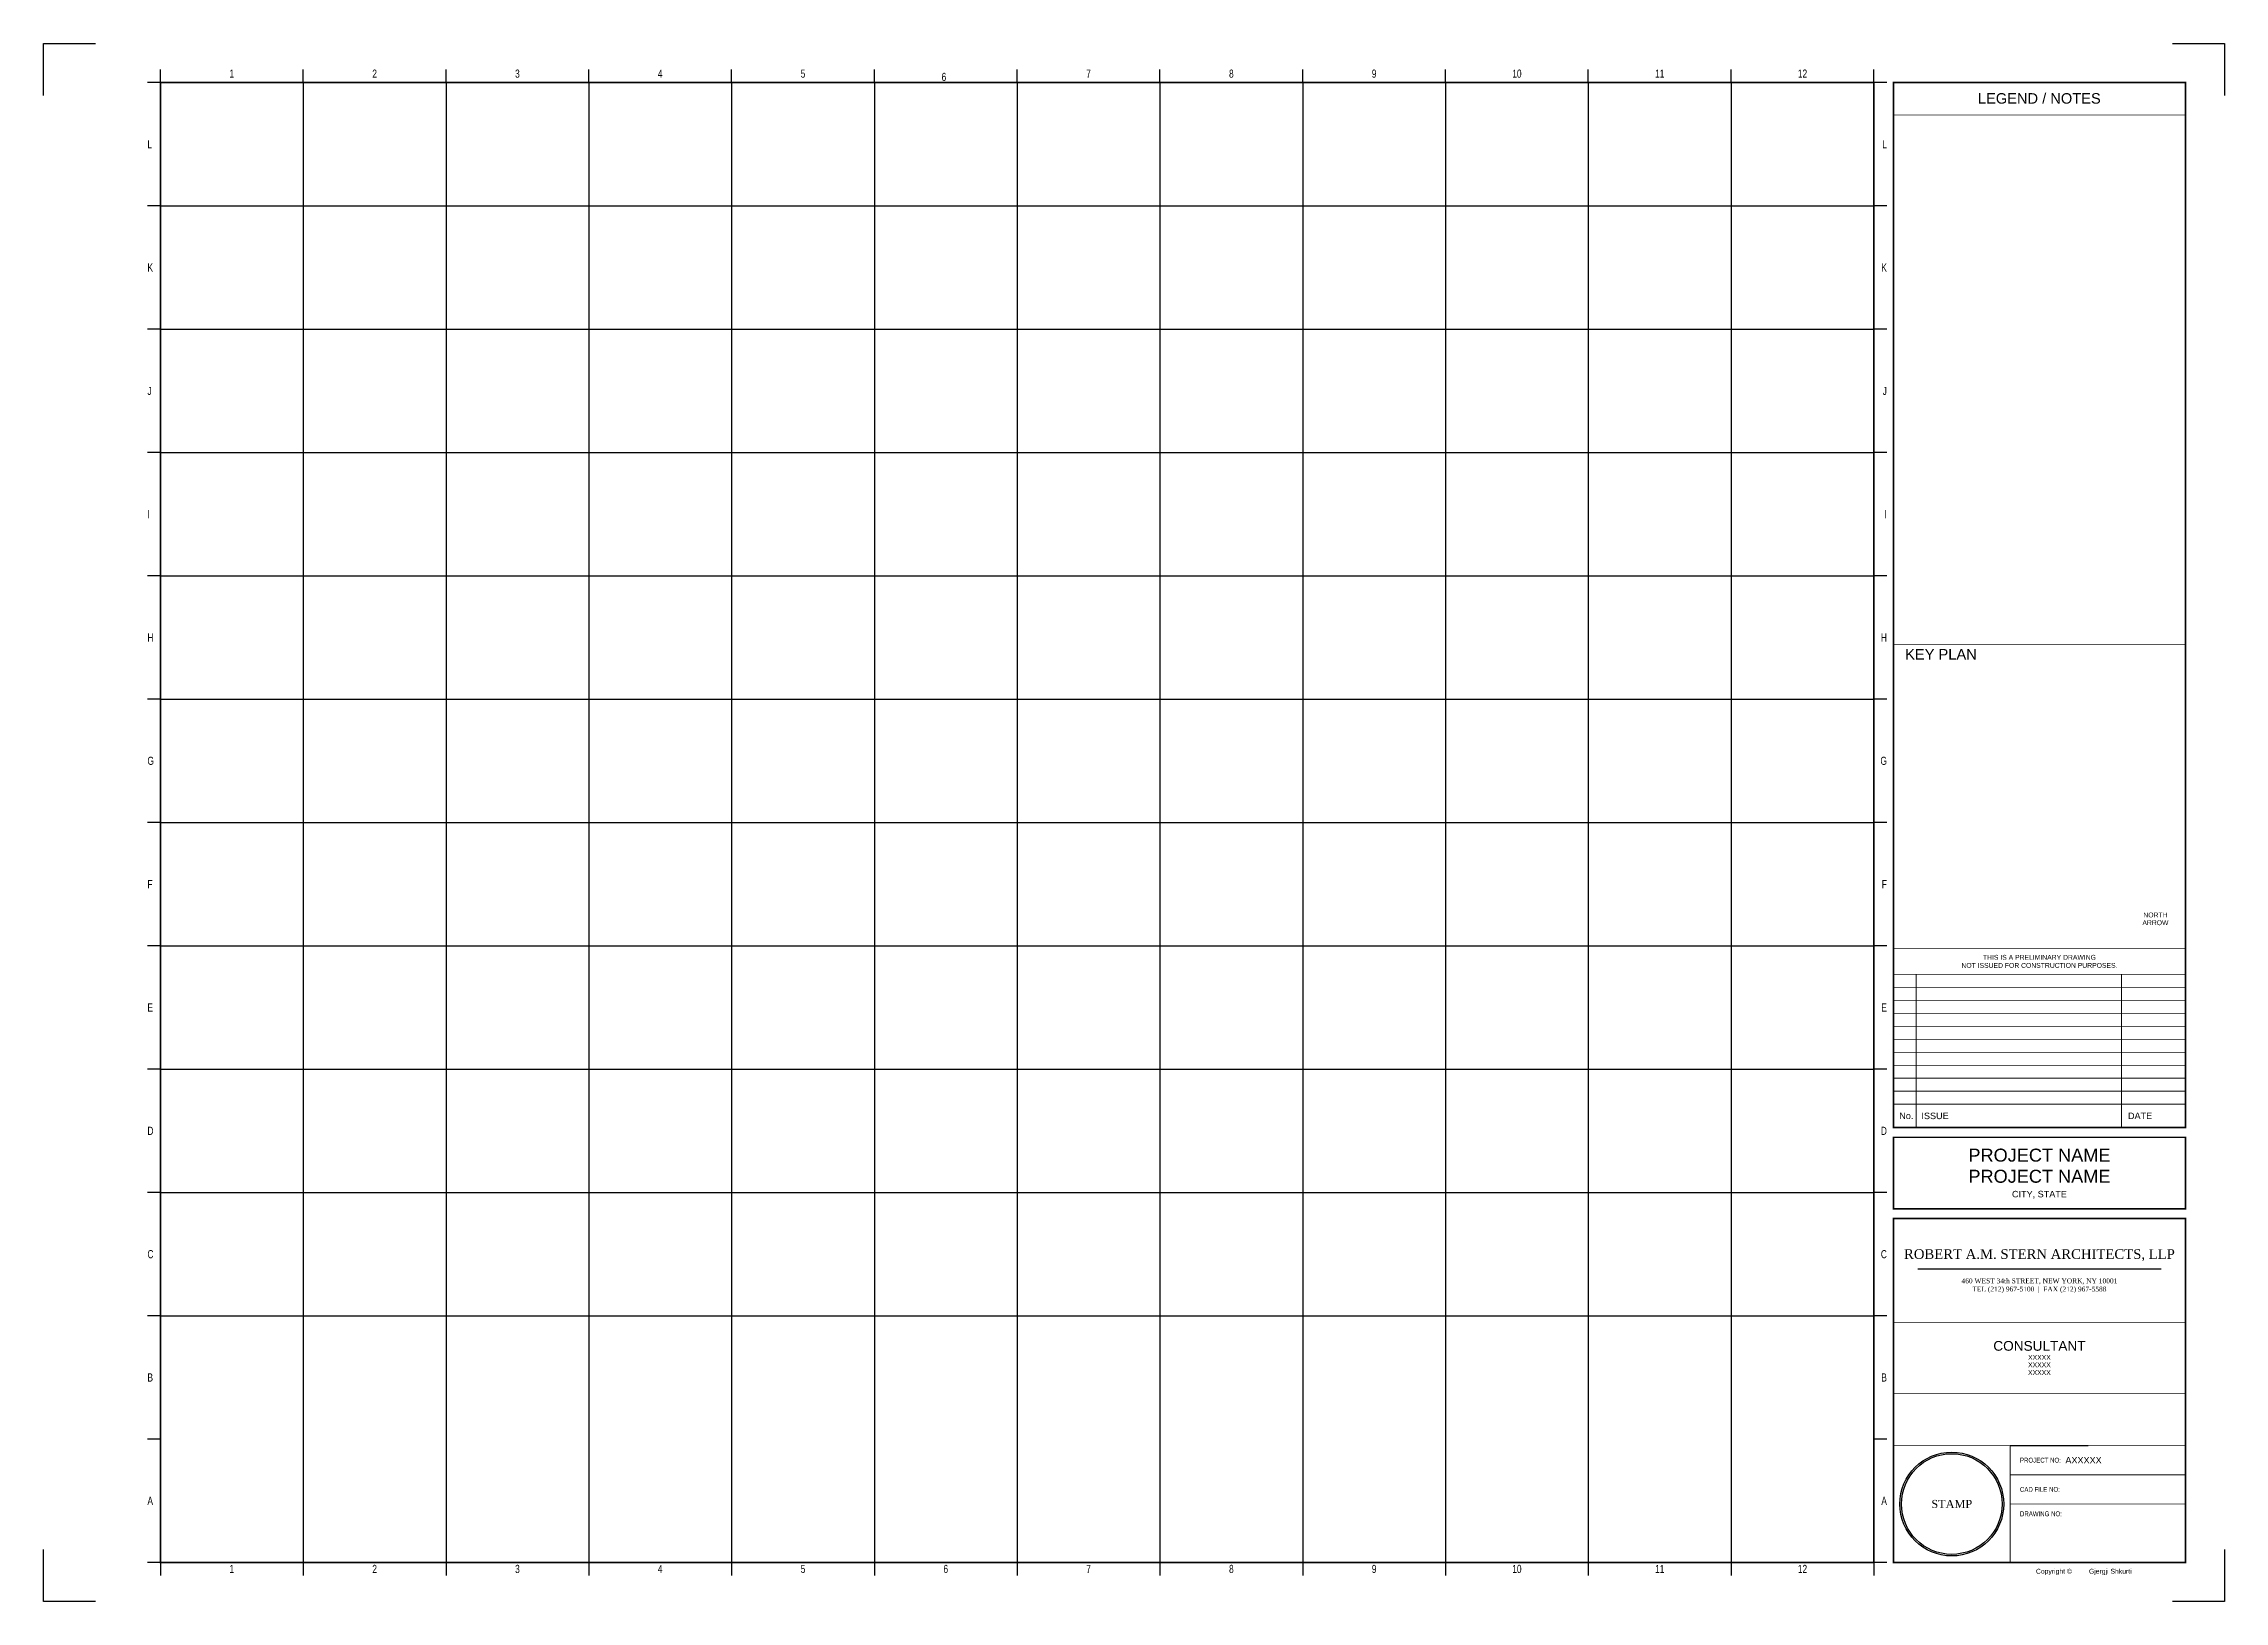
# Model space of a CAD drawing. Header units: inches. Extents: x 0 to 42, y 0 to 30.
import ezdxf
from ezdxf.enums import TextEntityAlignment as Align

# ---------------------------------------------------------------- set-up
doc = ezdxf.new("R2010")
doc.units = ezdxf.units.IN
doc.header["$LTSCALE"] = 48
doc.header["$MEASUREMENT"] = 0
doc.layers.add('A-ANNO-NPLT', color=8, linetype='Continuous', plot=False)
doc.layers.add('A-ANNO-NPLT-GRID', color=8, linetype='Continuous', plot=False)
doc.layers.add('A-ANNO-TTLB', color=3, linetype='Continuous')
doc.layers.add('A-ANNO-TTLB-NFC', color=3, linetype='Continuous')
doc.styles.add('Sans', font='swissl.ttf')
doc.styles.add('SansAttr', font='swisscl.ttf')
doc.styles.add('Serif', font='times.ttf')

msp = doc.modelspace()

# ---------------------------------------------------------------- linework, layer by layer
at = {"layer": 'A-ANNO-NPLT', "flags": 128}
for points in [[(0, 29), (0, 30), (1, 30)], [(41, 30), (42, 30), (42, 29)], [(1, 0), (0, 0), (0, 1)], [(42, 1), (42, 0), (41, 0)]]:
    msp.add_lwpolyline(points, dxfattribs=at)
at = {"layer": 'A-ANNO-NPLT'}
for radius in [1, 0.969]:
    msp.add_circle((36.75, 1.875), radius, dxfattribs=at)
at = {"layer": 'A-ANNO-NPLT-GRID'}
for p, q in [((5, 29.25), (5, 0.75)), ((7.75, 29.25), (7.75, 0.75)), ((10.5, 29.25), (10.5, 0.75)), ((13.25, 29.25), (13.25, 0.75)), ((16, 29.25), (16, 0.75)), ((18.75, 29.25), (18.75, 0.75)), ((21.5, 29.25), (21.5, 0.75)), ((24.25, 29.25), (24.25, 0.75)), ((27, 29.25), (27, 0.75)), ((29.75, 29.25), (29.75, 0.75)), ((32.5, 29.25), (32.5, 0.75)), ((2.25, 26.875), (35.25, 26.875)), ((2.25, 24.5), (35.25, 24.5)), ((2.25, 22.125), (35.25, 22.125)), ((2.25, 19.75), (35.25, 19.75)), ((2.25, 17.375), (35.25, 17.375)), ((2.25, 15), (35.25, 15)), ((2.25, 12.625), (35.25, 12.625)), ((2.25, 10.25), (35.25, 10.25)), ((2.25, 7.875), (35.25, 7.875)), ((2.25, 5.5), (35.25, 5.5)), ((2.25, 0.75), (35.25, 0.75))]:
    msp.add_line(p, q, dxfattribs=at)
at = {"layer": 'A-ANNO-TTLB'}
for p, q in [((36.095, 6.407), (40.78, 6.407)), ((36.095, 6.407), (40.78, 6.407)), ((37.875, 3), (39.375, 3))]:
    msp.add_line(p, q, dxfattribs=at)
at = {"layer": 'A-ANNO-TTLB', "const_width": 0.0312, "flags": 128}
for points in [[(35.25, 0.75), (2.25, 0.75), (2.25, 29.25), (35.25, 29.25)], [(35.625, 29.25), (41.25, 29.25), (41.25, 9.125), (35.625, 9.125)], [(35.625, 7.562), (41.25, 7.562), (41.25, 8.937), (35.625, 8.937)], [(41.25, 7.375), (35.625, 7.375), (35.625, 0.75), (41.25, 0.75)]]:
    msp.add_lwpolyline(points, close=True, dxfattribs=at)
at = {"layer": 'A-ANNO-TTLB', "const_width": 0.0156, "flags": 128}
for points in [[(35.625, 28.625), (41.25, 28.625)], [(35.625, 18.425), (41.25, 18.425)], [(35.625, 12.075), (41.25, 12.075)], [(35.625, 11.825), (41.25, 11.825)], [(36.063, 9.125), (36.063, 12.075)], [(40.019, 9.125), (40.019, 12.075)], [(35.625, 11.575), (41.25, 11.575)], [(35.625, 11.325), (41.25, 11.325)], [(35.625, 11.075), (41.25, 11.075)], [(35.625, 10.825), (41.25, 10.825)], [(35.625, 10.575), (41.25, 10.575)], [(35.625, 10.325), (41.25, 10.325)], [(35.625, 10.075), (41.25, 10.075)], [(35.625, 9.825), (41.25, 9.825)], [(35.625, 9.575), (41.25, 9.575)], [(35.625, 5.375), (41.25, 5.375)], [(35.625, 4), (41.25, 4)], [(35.625, 4), (41.25, 4)], [(35.625, 3), (41.25, 3)], [(37.875, 0.75), (37.875, 3)], [(37.875, 2.437), (41.25, 2.437)], [(37.875, 1.875), (41.25, 1.875)]]:
    msp.add_lwpolyline(points, dxfattribs=at)
at = {"layer": 'A-ANNO-TTLB-NFC', "const_width": 0.0156, "flags": 128}
msp.add_lwpolyline([(35.625, 12.575), (41.25, 12.575)], dxfattribs=at)
at = {"layer": 'DEFPOINTS'}
for p, q in [((2.25, 29.25), (2.25, 29.5)), ((5, 29.25), (5, 29.5)), ((7.75, 29.25), (7.75, 29.5)), ((10.5, 29.25), (10.5, 29.5)), ((13.25, 29.25), (13.25, 29.5)), ((16, 29.25), (16, 29.5)), ((18.75, 29.25), (18.75, 29.5)), ((21.5, 29.25), (21.5, 29.5)), ((24.25, 29.25), (24.25, 29.5)), ((27, 29.25), (27, 29.5)), ((29.75, 29.25), (29.75, 29.5)), ((32.5, 29.25), (32.5, 29.5)), ((35.25, 29.25), (35.25, 29.5)), ((35.25, 29.25), (35.25, 29.5)), ((2.25, 29.25), (2, 29.25)), ((35.5, 29.25), (35.25, 29.25)), ((2.25, 26.875), (2, 26.875)), ((35.5, 26.875), (35.25, 26.875)), ((2.25, 24.5), (2, 24.5)), ((35.5, 24.5), (35.25, 24.5)), ((2.25, 22.125), (2, 22.125)), ((35.5, 22.125), (35.25, 22.125)), ((2.25, 19.75), (2, 19.75)), ((35.5, 19.75), (35.25, 19.75)), ((2.25, 17.375), (2, 17.375)), ((35.5, 17.375), (35.25, 17.375)), ((2.25, 15), (2, 15)), ((35.5, 15), (35.25, 15)), ((2.25, 12.625), (2, 12.625)), ((35.5, 12.625), (35.25, 12.625)), ((2.25, 10.25), (2, 10.25)), ((35.5, 10.25), (35.25, 10.25)), ((2.25, 7.875), (2, 7.875)), ((35.5, 7.875), (35.25, 7.875)), ((2.25, 5.5), (2, 5.5)), ((35.5, 5.5), (35.25, 5.5)), ((2.25, 3.125), (2, 3.125)), ((35.5, 3.125), (35.25, 3.125)), ((2.25, 0.75), (2, 0.75)), ((2.25, 0.75), (2.25, 0.5)), ((5, 0.75), (5, 0.5)), ((7.75, 0.75), (7.75, 0.5)), ((10.5, 0.75), (10.5, 0.5)), ((13.25, 0.75), (13.25, 0.5)), ((16, 0.75), (16, 0.5)), ((18.75, 0.75), (18.75, 0.5)), ((21.5, 0.75), (21.5, 0.5)), ((24.25, 0.75), (24.25, 0.5)), ((27, 0.75), (27, 0.5)), ((29.75, 0.75), (29.75, 0.5)), ((32.5, 0.75), (32.5, 0.5)), ((35.5, 0.75), (35.25, 0.75)), ((35.25, 0.75), (35.25, 0.5)), ((35.5, 0.75), (35.25, 0.75))]:
    msp.add_line(p, q, dxfattribs=at)

# ---------------------------------------------------------------- texts
at = {"layer": 'A-ANNO-NPLT', "insert": (36.75, 1.875), "char_height": 0.1562, "width": 1.41114, "attachment_point": 5, "style": 'Serif'}
msp.add_mtext('STAMP', dxfattribs=at)
at = {"layer": 'A-ANNO-TTLB', "style": 'Sans'}
for s, height, p in [('LEGEND / NOTES', 0.20187, (37.253, 28.844)), ('KEY PLAN', 0.2019, (35.852, 18.139))]:
    msp.add_text(s, height=height, dxfattribs=at).set_placement(p)
for s, p in [('No.', (35.875, 9.35)), ('ISSUE', (36.428, 9.35)), ('DATE', (40.376, 9.35))]:
    msp.add_text(s, height=0.125, dxfattribs=at).set_placement(p, align=Align.MIDDLE)
at = {"layer": 'A-ANNO-TTLB', "style": 'Serif'}
for s, height, p in [('ROBERT A.M. STERN ARCHITECTS, LLP', 0.1875, (38.438, 6.595)), ('460 WEST 34th STREET, NEW YORK, NY 10001', 0.09375, (38.438, 6.126)), ('TEL (212) 967-5100  |  FAX (212) 967-5588', 0.09375, (38.438, 5.968))]:
    msp.add_text(s, height=height, dxfattribs=at).set_placement(p, align=Align.CENTER)
at = {"layer": 'A-ANNO-TTLB', "char_height": 0.09375}
for s, insert, width, attachment_point, style in [('PROJECT NO:', (38.063, 2.719), 1.25257, 4, 'SansAttr'), ('CAD FILE NO:', (38.063, 2.156), 1.25257, 4, 'SansAttr'), ('DRAWING NO:', (38.063, 1.686), 1.25257, 4, 'SansAttr'), ('Copyright ©         Gjergji Shkurti', (38.371, 0.627), 4.02172, 1, 'Sans')]:
    msp.add_mtext(s, dxfattribs=dict(at, insert=insert, width=width, attachment_point=attachment_point, style=style))
at = {"layer": 'A-ANNO-TTLB-NFC', "insert": (38.438, 12.325), "char_height": 0.125, "attachment_point": 5, "style": 'Sans'}
msp.add_mtext_dynamic_manual_height_columns('{\\H0.75x;THIS IS A PRELIMINARY DRAWING\\PNOT ISSUED FOR CONSTRUCTION PURPOSES.}', width=3.24892, gutter_width=1.016, heights=[0], dxfattribs=at)
at = {"layer": 'DEFPOINTS', "style": 'SansAttr'}
for s, height, p in [('1', 0.156, (3.625, 29.5)), ('2', 0.156, (6.375, 29.5)), ('3', 0.156, (9.125, 29.5)), ('4', 0.156, (11.875, 29.5)), ('5', 0.156, (14.625, 29.5)), ('6', 0.156, (17.339, 29.437)), ('7', 0.156, (20.125, 29.5)), ('8', 0.156, (22.875, 29.5)), ('9', 0.156, (25.625, 29.5)), ('10', 0.1562, (28.375, 29.5)), ('11', 0.1562, (31.125, 29.5)), ('12', 0.1562, (33.875, 29.5))]:
    msp.add_text(s, height=height, dxfattribs=at).set_placement(p, align=Align.TOP_CENTER)
for s, p in [('L', (2, 28.062)), ('K', (2, 25.688)), ('J', (2, 23.312)), ('I', (2, 20.938)), ('H', (2, 18.562)), ('G', (2, 16.188)), ('F', (2, 13.812)), ('E', (2, 11.438)), ('D', (2, 9.062)), ('C', (2, 6.687)), ('B', (2, 4.312)), ('A', (2, 1.937))]:
    msp.add_text(s, height=0.156, dxfattribs=at).set_placement(p, align=Align.MIDDLE_LEFT)
for s, p in [('L', (35.5, 28.062)), ('K', (35.5, 25.688)), ('J', (35.5, 23.312)), ('I', (35.5, 20.938)), ('H', (35.5, 18.562)), ('G', (35.5, 16.188)), ('F', (35.5, 13.812)), ('E', (35.5, 11.438)), ('D', (35.5, 9.062)), ('C', (35.5, 6.687)), ('B', (35.5, 4.312)), ('A', (35.5, 1.937))]:
    msp.add_text(s, height=0.156, dxfattribs=at).set_placement(p, align=Align.MIDDLE_RIGHT)
at = {"layer": 'DEFPOINTS', "style": 'Sans'}
for s, height, p in [('ARROW', 0.0938, (40.672, 13.023)), ('NORTH', 0.0938, (40.672, 13.172)), ('PROJECT NAME', 0.25, (38.438, 8.469)), ('PROJECT NAME', 0.25, (38.438, 8.062)), ('CITY, STATE', 0.125, (38.438, 7.781)), ('CONSULTANT', 0.1875, (38.438, 4.827)), ('XXXXX', 0.0938, (38.438, 4.652)), ('XXXXX', 0.0938, (38.438, 4.509)), ('XXXXX', 0.0938, (38.438, 4.36))]:
    msp.add_text(s, height=height, dxfattribs=at).set_placement(p, align=Align.CENTER)
at = {"layer": 'DEFPOINTS', "style": 'SansAttr'}
for s, height, p in [('1', 0.156, (3.625, 0.5)), ('2', 0.156, (6.375, 0.5)), ('3', 0.156, (9.125, 0.5)), ('4', 0.156, (11.875, 0.5)), ('5', 0.156, (14.625, 0.5)), ('6', 0.156, (17.375, 0.5)), ('7', 0.156, (20.125, 0.5)), ('8', 0.156, (22.875, 0.5)), ('9', 0.156, (25.625, 0.5)), ('10', 0.1562, (28.375, 0.5)), ('11', 0.1562, (31.125, 0.5)), ('12', 0.1562, (33.875, 0.5))]:
    msp.add_text(s, height=height, dxfattribs=at).set_placement(p, align=Align.BOTTOM_CENTER)
at = {"layer": 'DEFPOINTS', "insert": (38.938, 2.719), "char_height": 0.125, "width": 1.875, "attachment_point": 4, "style": 'Sans'}
msp.add_mtext('AXXXXX', dxfattribs=at)

doc.saveas('drawing.dxf')
